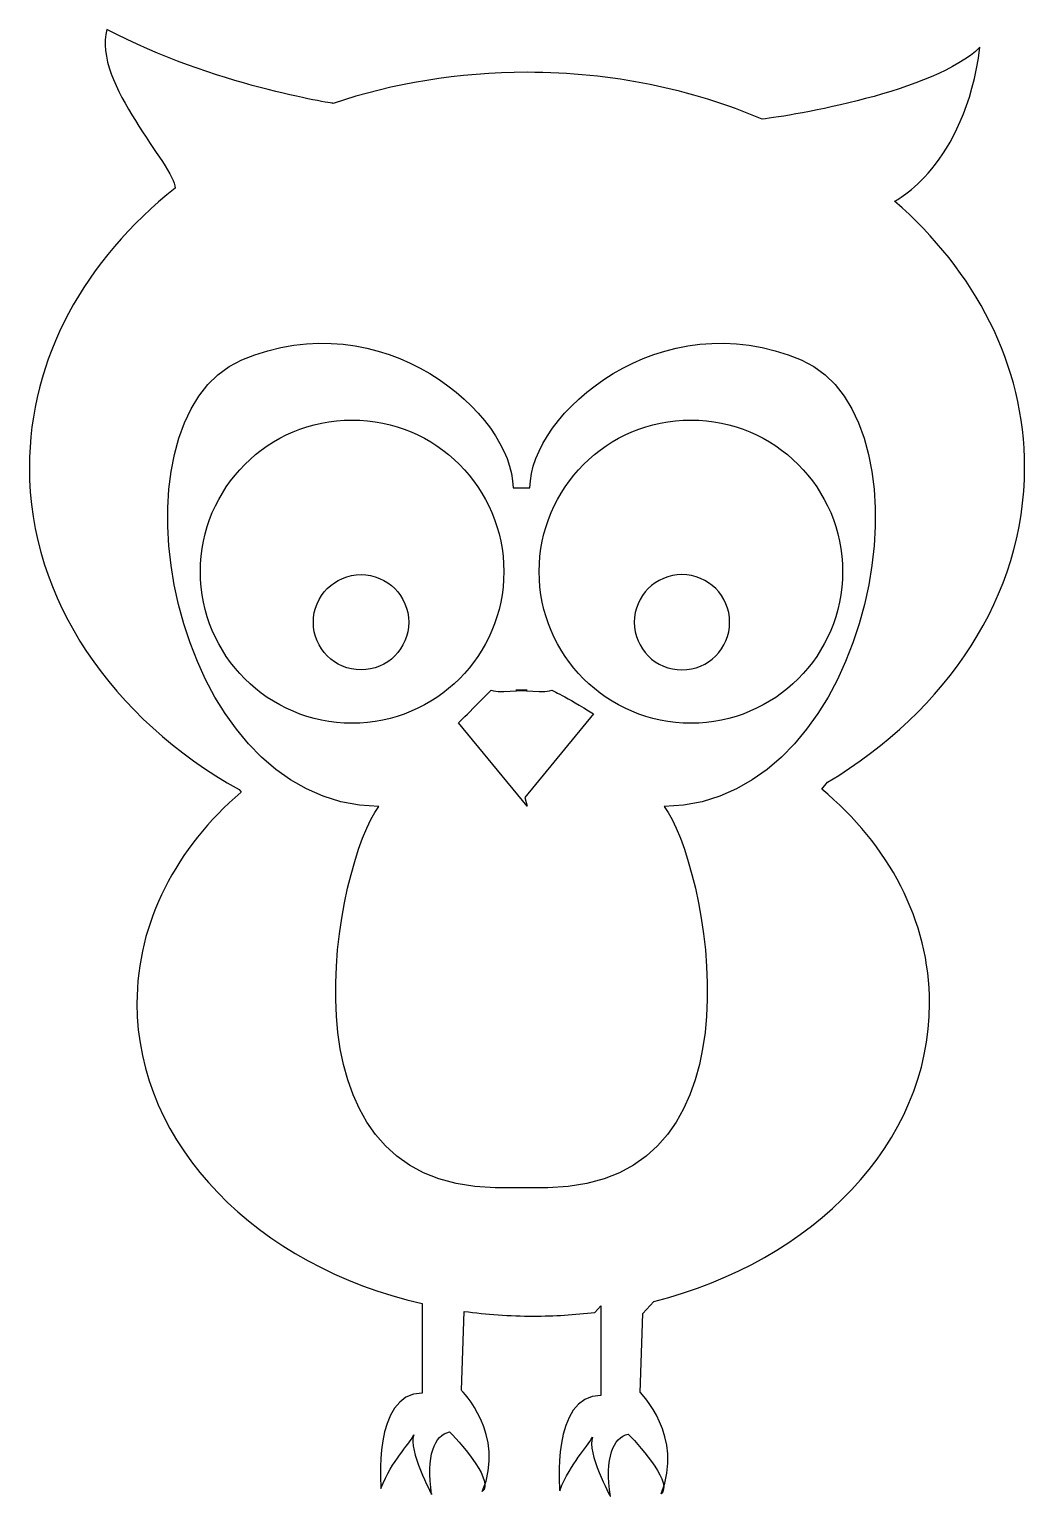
# Model space of a CAD drawing. Header units: centimetres. Extents: x -6.4 to 6.4, y -9.4 to 9.4.
import ezdxf

# ---------------------------------------------------------------- set-up
doc = ezdxf.new("R2010")
doc.units = ezdxf.units.CM
doc.header["$MEASUREMENT"] = 0
doc.layers.add('Camada 1', color=7, linetype='Continuous')

msp = doc.modelspace()

# ---------------------------------------------------------------- linework, layer by layer
at = {"layer": 'Camada 1'}
for points, knots in [([(0.87391, -7.06526), (0.61533, -7.09704), (0.35056, -7.11357), (0.0804, -7.11357), (0.0804, -7.11357), (-0.22255, -7.11357), (-0.5193, -7.09261), (-0.80767, -7.05266), (-0.80767, -7.05266), (-0.80767, -7.05266), (-0.84252, -8.06718), (-0.84252, -8.06718), (-0.84252, -8.06718), (-0.84252, -8.06718), (-0.26798, -8.64172), (-0.57444, -9.36941), (-0.57444, -9.36941), (-0.42109, -9.25445), (-0.80434, -8.79508), (-0.99587, -8.60357), (-0.99587, -8.60357), (-1.18738, -8.64172), (-1.3021, -8.9098), (-1.22555, -9.40759), (-1.22555, -9.40759), (-1.22555, -9.40759), (-1.53202, -8.83326), (-1.45545, -8.64175), (-1.45545, -8.64175), (-1.53223, -8.7951), (-1.72353, -8.94822), (-1.87664, -9.33125), (-1.87664, -9.33125), (-1.87664, -9.33125), (-1.9916, -8.10562), (-1.34821, -8.10562), (-1.34821, -8.10562), (-1.34821, -8.10562), (-1.34821, -6.9532), (-1.34821, -6.9532), (-1.34821, -6.9532), (-3.46612, -6.46581), (-5.01346, -4.92157), (-5.01346, -3.092), (-5.01346, -3.092), (-5.01346, -2.04441), (-4.50623, -1.09037), (-3.67485, -0.37483), (-3.67485, -0.37483), (-3.67485, -0.37483), (-3.70067, -0.34284), (-3.70067, -0.34284), (-3.70067, -0.34284), (-5.3319, 0.57768), (-6.39605, 2.09128), (-6.39605, 3.80189), (-6.39605, 3.80189), (-6.39605, 5.20503), (-5.68006, 6.47527), (-4.52259, 7.39477), (-4.52259, 7.39477), (-4.52259, 7.67398), (-5.59182, 8.74639), (-5.40029, 9.43579), (-5.40029, 9.43579), (-4.02152, 8.70813), (-2.48961, 8.48374), (-2.48961, 8.48374), (-2.48961, 8.48374), (-1.72443, 8.74089), (-0.88314, 8.8831), (0.00009, 8.8831), (0.00009, 8.8831), (1.09369, 8.8831), (2.12319, 8.66511), (3.0234, 8.28075), (3.0234, 8.28075), (3.40863, 8.32509), (5.24743, 8.63146), (5.82155, 9.206), (5.82155, 9.206), (5.63002, 7.67398), (4.72538, 7.2262), (4.72538, 7.2262), (4.72538, 7.2262), (5.76329, 6.32291), (6.39609, 5.1211), (6.39609, 3.80188), (6.39609, 3.80188), (6.39609, 2.14905), (5.40276, 0.68048), (3.86445, -0.24752), (3.86445, -0.24752), (3.86445, -0.24752), (3.78812, -0.33446), (3.78812, -0.33446), (3.78812, -0.33446), (4.64772, -1.05463), (5.17417, -2.02478), (5.17417, -3.092), (5.17417, -3.092), (5.17417, -4.88622), (3.68621, -6.40601), (1.63116, -6.92407), (1.63116, -6.92407), (1.63116, -6.92407), (1.4895, -7.08073), (1.4895, -7.08073), (1.4895, -7.08073), (1.4895, -7.08073), (1.45463, -8.09522), (1.45463, -8.09522), (1.45463, -8.09522), (1.45463, -8.09522), (2.0292, -8.66979), (1.72249, -9.39745), (1.72249, -9.39745), (1.87605, -9.28273), (1.49259, -8.82312), (1.30106, -8.63161), (1.30106, -8.63161), (1.10955, -8.66979), (0.99483, -8.93808), (1.07159, -9.43584), (1.07159, -9.43584), (1.07159, -9.43584), (0.76491, -8.8613), (0.84169, -8.66979), (0.84169, -8.66979), (0.76493, -8.82312), (0.5734, -8.97626), (0.42026, -9.35929), (0.42026, -9.35929), (0.42026, -9.35929), (0.30554, -8.13363), (0.94892, -8.13363), (0.94892, -8.13363), (0.94892, -8.13363), (0.94892, -6.98145), (0.94892, -6.98145), (0.94892, -6.98145), (0.94892, -6.98145), (0.87391, -7.06526), (0.87391, -7.06526)], [0, 0, 0, 0, 0.02702703, 0.02702703, 0.02702703, 0.02702703, 0.05405405, 0.05405405, 0.05405405, 0.05405405, 0.08108108, 0.08108108, 0.08108108, 0.08108108, 0.10810811, 0.10810811, 0.10810811, 0.10810811, 0.13513514, 0.13513514, 0.13513514, 0.13513514, 0.16216216, 0.16216216, 0.16216216, 0.16216216, 0.18918919, 0.18918919, 0.18918919, 0.18918919, 0.21621622, 0.21621622, 0.21621622, 0.21621622, 0.24324324, 0.24324324, 0.24324324, 0.24324324, 0.27027027, 0.27027027, 0.27027027, 0.27027027, 0.2972973, 0.2972973, 0.2972973, 0.2972973, 0.32432432, 0.32432432, 0.32432432, 0.32432432, 0.35135135, 0.35135135, 0.35135135, 0.35135135, 0.37837838, 0.37837838, 0.37837838, 0.37837838, 0.40540541, 0.40540541, 0.40540541, 0.40540541, 0.43243243, 0.43243243, 0.43243243, 0.43243243, 0.45945946, 0.45945946, 0.45945946, 0.45945946, 0.48648649, 0.48648649, 0.48648649, 0.48648649, 0.51351351, 0.51351351, 0.51351351, 0.51351351, 0.54054054, 0.54054054, 0.54054054, 0.54054054, 0.56756757, 0.56756757, 0.56756757, 0.56756757, 0.59459459, 0.59459459, 0.59459459, 0.59459459, 0.62162162, 0.62162162, 0.62162162, 0.62162162, 0.64864865, 0.64864865, 0.64864865, 0.64864865, 0.67567568, 0.67567568, 0.67567568, 0.67567568, 0.7027027, 0.7027027, 0.7027027, 0.7027027, 0.72972973, 0.72972973, 0.72972973, 0.72972973, 0.75675676, 0.75675676, 0.75675676, 0.75675676, 0.78378378, 0.78378378, 0.78378378, 0.78378378, 0.81081081, 0.81081081, 0.81081081, 0.81081081, 0.83783784, 0.83783784, 0.83783784, 0.83783784, 0.86486486, 0.86486486, 0.86486486, 0.86486486, 0.89189189, 0.89189189, 0.89189189, 0.89189189, 0.91891892, 0.91891892, 0.91891892, 0.91891892, 0.94594595, 0.94594595, 0.94594595, 0.94594595, 1, 1, 1, 1]), ([(0.26801, -5.46297), (3.17911, -5.42458), (2.29792, -1.24988), (1.76174, -0.56037), (1.76174, -0.56037), (4.48134, -0.52222), (5.32375, 4.41859), (3.52379, 5.18453), (3.52379, 5.18453), (1.7238, 5.95047), (0.03825, 4.49513), (0.03825, 3.53768), (0.03825, 3.53768), (0.03825, 3.53768), (-0.17974, 3.53768), (-0.17974, 3.53768), (-0.17974, 3.53768), (-0.17974, 4.49515), (-1.86522, 5.95047), (-3.66518, 5.18453), (-3.66518, 5.18453), (-5.46517, 4.41859), (-4.62276, -0.52222), (-1.90337, -0.56037), (-1.90337, -0.56037), (-2.43952, -1.24987), (-3.32056, -5.42458), (-0.40964, -5.46297), (-0.40964, -5.46297), (-0.40964, -5.46297), (0.26801, -5.46297), (0.26801, -5.46297)], [0, 0, 0, 0, 0.11111111, 0.11111111, 0.11111111, 0.11111111, 0.22222222, 0.22222222, 0.22222222, 0.22222222, 0.33333333, 0.33333333, 0.33333333, 0.33333333, 0.44444444, 0.44444444, 0.44444444, 0.44444444, 0.55555556, 0.55555556, 0.55555556, 0.55555556, 0.66666667, 0.66666667, 0.66666667, 0.66666667, 0.77777778, 0.77777778, 0.77777778, 0.77777778, 1, 1, 1, 1]), ([(-0.29825, 2.46138), (-0.29825, 3.53831), (-1.17111, 4.41128), (-2.24804, 4.41128), (-2.24804, 4.41128), (-3.32497, 4.41128), (-4.19781, 3.53834), (-4.19781, 2.46138), (-4.19781, 2.46138), (-4.19781, 1.38431), (-3.32495, 0.51148), (-2.24802, 0.51148), (-2.24802, 0.51148), (-1.17109, 0.51148), (-0.29825, 1.38434), (-0.29825, 2.46138)], [0, 0, 0, 0, 0.2, 0.2, 0.2, 0.2, 0.4, 0.4, 0.4, 0.4, 0.6, 0.6, 0.6, 0.6, 1, 1, 1, 1]), ([(2.10641, 0.51151), (3.18356, 0.51151), (4.05639, 1.38434), (4.05639, 2.46141), (4.05639, 2.46141), (4.05639, 3.53834), (3.18356, 4.41131), (2.10641, 4.41131), (2.10641, 4.41131), (1.02969, 4.41131), (0.15683, 3.53834), (0.15683, 2.46141), (0.15683, 2.46141), (0.15683, 1.38434), (1.02967, 0.51151), (2.10641, 0.51151)], [0, 0, 0, 0, 0.2, 0.2, 0.2, 0.2, 0.4, 0.4, 0.4, 0.4, 0.6, 0.6, 0.6, 0.6, 1, 1, 1, 1]), ([(0.00007, 0.93711), (0.00007, 0.93711), (-0.42136, 0.89896), (-0.45954, 0.93711), (-0.45954, 0.93711), (-0.45954, 0.93711), (-0.76601, 0.63064), (-0.88097, 0.51592), (-0.88097, 0.51592), (-0.88097, 0.51592), (0.00004, -0.55662), (0.00004, -0.55662), (0.00004, -0.55662), (0.00004, -0.55662), (-0.02689, -0.44166), (-0.02689, -0.44166), (-0.02689, -0.44166), (-0.02689, -0.44166), (0.85401, 0.63064), (0.85401, 0.63064), (0.85401, 0.63064), (0.49788, 0.85659), (0.31783, 0.93711), (0.31783, 0.93711), (0.31783, 0.93711), (0.27989, 0.89896), (-0.14165, 0.93711), (-0.14165, 0.93711), (-0.14165, 0.93711), (-0.14165, 0.93711), (0.00007, 0.93711), (0.00007, 0.93711)], [0, 0, 0, 0, 0.11111111, 0.11111111, 0.11111111, 0.11111111, 0.22222222, 0.22222222, 0.22222222, 0.22222222, 0.33333333, 0.33333333, 0.33333333, 0.33333333, 0.44444444, 0.44444444, 0.44444444, 0.44444444, 0.55555556, 0.55555556, 0.55555556, 0.55555556, 0.66666667, 0.66666667, 0.66666667, 0.66666667, 0.77777778, 0.77777778, 0.77777778, 0.77777778, 1, 1, 1, 1]), ([(0.00007, 0.93711), (0.00007, 0.93711), (0.00007, 0.93711), (0.00007, 0.93711), (0.00007, 0.93711), (0.00007, 0.93711), (0.00007, 0.93711), (0.00007, 0.93711)], [0, 0, 0, 0, 0.33333333, 0.33333333, 0.33333333, 0.33333333, 1, 1, 1, 1])]:
    msp.add_open_spline(points, degree=3, knots=knots, dxfattribs=at)
at = {"layer": 'Camada 1', "color": 7}
for points in [[(-1.52015, 1.81019), (-1.52015, 2.14865), (-1.79463, 2.42312), (-2.13308, 2.42312), (-2.13308, 2.42312), (-2.47154, 2.42312), (-2.74601, 2.14864), (-2.74601, 1.81019), (-2.74601, 1.81019), (-2.74601, 1.47174), (-2.47153, 1.19747), (-2.13308, 1.19747), (-2.13308, 1.19747), (-1.79463, 1.19746), (-1.52015, 1.47173), (-1.52015, 1.81019)], [(1.37873, 1.81019), (1.37873, 2.14865), (1.65321, 2.42312), (1.99166, 2.42312), (1.99166, 2.42312), (2.33011, 2.42312), (2.60459, 2.14864), (2.60459, 1.81019), (2.60459, 1.81019), (2.60459, 1.47174), (2.33011, 1.19747), (1.99166, 1.19747), (1.99166, 1.19747), (1.65321, 1.19747), (1.37873, 1.47173), (1.37873, 1.81019)]]:
    msp.add_open_spline(points, degree=3, knots=[0, 0, 0, 0, 0.2, 0.2, 0.2, 0.2, 0.4, 0.4, 0.4, 0.4, 0.6, 0.6, 0.6, 0.6, 1, 1, 1, 1], dxfattribs=at)

doc.saveas('drawing.dxf')
